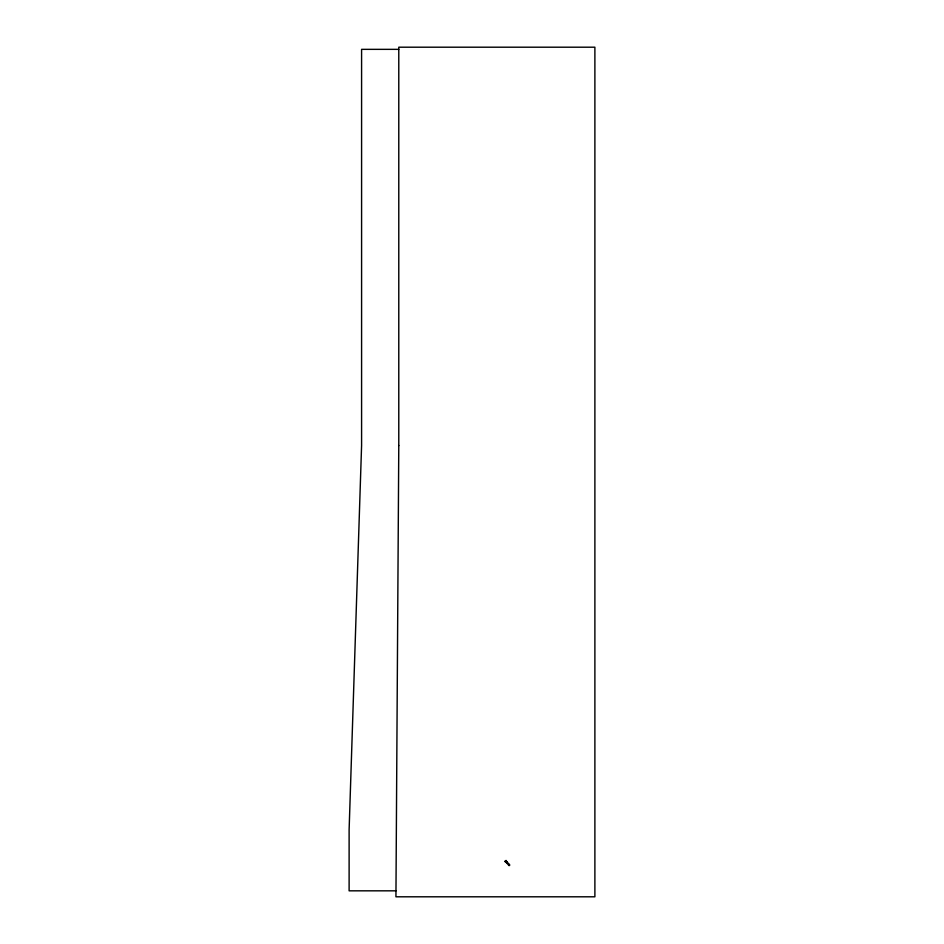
<?xml version="1.0" encoding="UTF-8"?>
<svg xmlns="http://www.w3.org/2000/svg" width="944" height="944" viewBox="0 0 944 944"><rect width="100%" height="100%" fill="white"/><g stroke="black" fill="none" stroke-linecap="round" stroke-linejoin="round"><path stroke-width="1.42" d="M504.946 861.577C508.615 859.382 504.238 864.586 506.173 860.48M506.126 862.356L506.822 861.719M506.373 862.639L507.081 862.002M508.604 865.093L509.3 864.456M398.781 49.348L361.587 49.348L361.587 445.544L349.115 829.788L349.115 890.829L395.937 890.829M505.229 861.542L506.279 862.32M505.016 861.306L506.161 862.191M505.406 860.857L506.562 862.132M505.89 860.515L506.657 861.742M506.09 860.751L506.775 861.884M398.781 445.544L395.937 896.8L594.885 896.8L594.885 47.2L398.781 47.2L398.781 445.544M506.562 861.435L505.866 862.073L509.123 865.66L509.819 865.023L506.562 861.435"/></g></svg>
